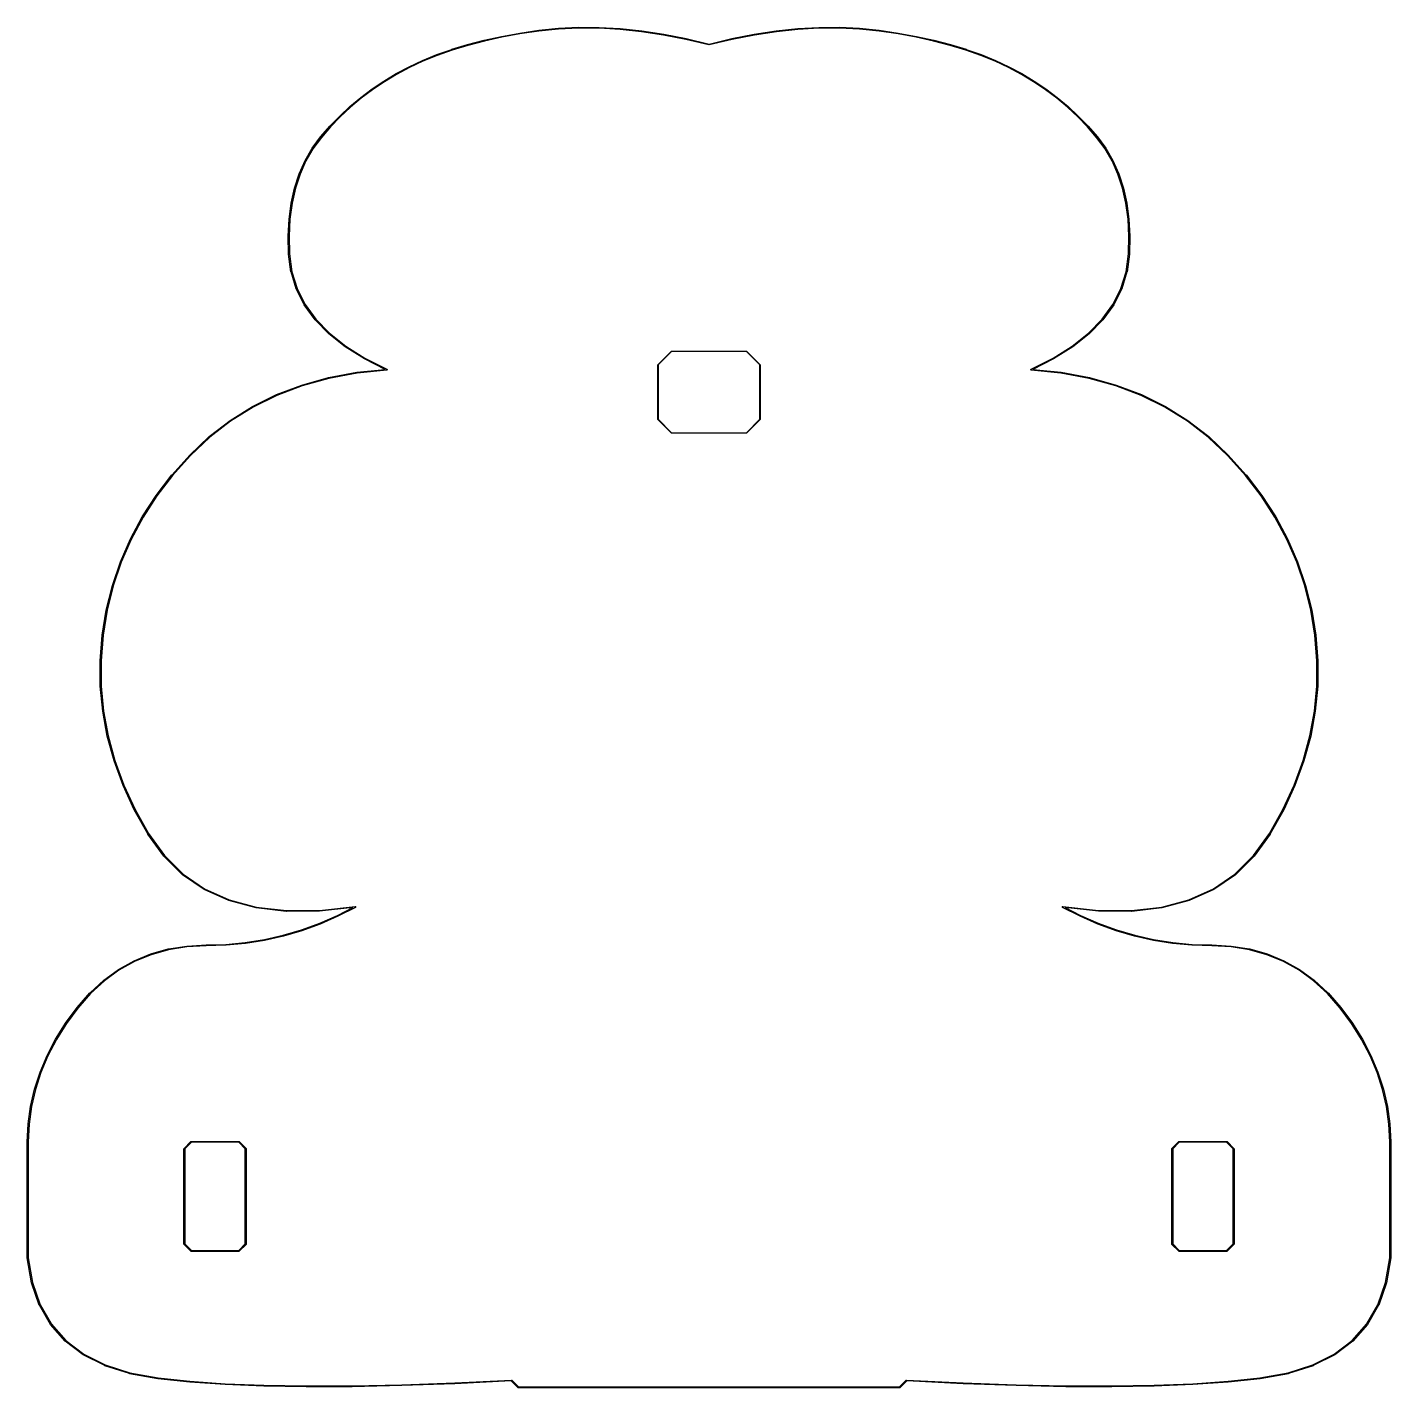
# Model space of a CAD drawing. Extents: x -3.94 to 3.94, y 0 to 7.86.
import ezdxf

# ---------------------------------------------------------------- set-up
doc = ezdxf.new("R2010")
doc.units = 0
doc.header["$MEASUREMENT"] = 0
doc.layers.add('BLACK', color=7, linetype='CONTINUOUS')

msp = doc.modelspace()

# ---------------------------------------------------------------- linework, layer by layer
at = {"layer": 'BLACK', "linetype": 'CONTINUOUS'}
for p, q in [((-1.2988, 7.7807), (-1.1983, 7.8027)), ((-1.1983, 7.8027), (-1.1983, 7.8027)), ((-1.1983, 7.8027), (-1.1982, 7.8027)), ((-1.1982, 7.8027), (-1.0931, 7.8219)), ((-1.0922, 7.8168), (-1.1972, 7.7977)), ((-1.0931, 7.8219), (-1.0931, 7.8218)), ((-1.0931, 7.8218), (-1.093, 7.8219)), ((-1.093, 7.8219), (-0.9834, 7.8381)), ((-0.9827, 7.833), (-1.0922, 7.8168)), ((-0.9834, 7.8381), (-0.9833, 7.8381)), ((-0.9833, 7.8381), (-0.87, 7.8498)), ((-0.9833, 7.8381), (-0.9833, 7.8381)), ((-0.8695, 7.8447), (-0.9827, 7.833)), ((-0.87, 7.8498), (-0.8699, 7.8498)), ((-0.8699, 7.8498), (-0.8698, 7.8498)), ((-0.8698, 7.8498), (-0.7538, 7.8553)), ((-0.7536, 7.8502), (-0.8695, 7.8447)), ((-0.7538, 7.8553), (-0.7537, 7.8553)), ((-0.7537, 7.8553), (-0.7537, 7.8553)), ((-0.7537, 7.8553), (-0.6349, 7.8546)), ((-0.635, 7.8495), (-0.7536, 7.8502)), ((-0.5136, 7.8426), (-0.635, 7.8495)), ((-0.6349, 7.8546), (-0.6348, 7.8546)), ((-0.6348, 7.8546), (-0.6347, 7.8546)), ((-0.6347, 7.8546), (-0.5132, 7.8477)), ((-0.3895, 7.8296), (-0.5136, 7.8426)), ((-0.5132, 7.8477), (-0.5132, 7.8477)), ((-0.5132, 7.8477), (-0.5131, 7.8477)), ((-0.5131, 7.8477), (-0.3889, 7.8347)), ((-0.2626, 7.8104), (-0.3895, 7.8296)), ((-0.3889, 7.8347), (-0.3888, 7.8346)), ((-0.3888, 7.8346), (-0.3888, 7.8347)), ((-0.3888, 7.8347), (-0.2618, 7.8154)), ((-0.133, 7.785), (-0.2626, 7.8104)), ((-0.2618, 7.8154), (-0.2617, 7.8154)), ((-0.2617, 7.8154), (-0.2617, 7.8154)), ((-0.2617, 7.8154), (-0.132, 7.79)), ((0.132, 7.79), (0.2617, 7.8154)), ((0.2626, 7.8104), (0.133, 7.785)), ((0.2617, 7.8154), (0.2617, 7.8154)), ((0.2617, 7.8154), (0.2618, 7.8154)), ((0.2618, 7.8154), (0.3888, 7.8347)), ((0.3895, 7.8296), (0.2626, 7.8104)), ((0.3888, 7.8347), (0.3888, 7.8346)), ((0.3888, 7.8346), (0.3889, 7.8347)), ((0.3889, 7.8347), (0.5131, 7.8477)), ((0.5136, 7.8426), (0.3895, 7.8296)), ((0.5131, 7.8477), (0.5132, 7.8477)), ((0.5132, 7.8477), (0.6347, 7.8546)), ((0.5132, 7.8477), (0.5132, 7.8477)), ((0.635, 7.8495), (0.5136, 7.8426)), ((0.6347, 7.8546), (0.6348, 7.8546)), ((0.6348, 7.8546), (0.6349, 7.8546)), ((0.6349, 7.8546), (0.7537, 7.8553)), ((0.7536, 7.8502), (0.635, 7.8495)), ((0.8695, 7.8447), (0.7536, 7.8502)), ((0.7537, 7.8553), (0.7537, 7.8553)), ((0.7537, 7.8553), (0.7538, 7.8553)), ((0.7538, 7.8553), (0.8698, 7.8498)), ((0.9827, 7.833), (0.8695, 7.8447)), ((0.8698, 7.8498), (0.8699, 7.8498)), ((0.8699, 7.8498), (0.87, 7.8498)), ((0.87, 7.8498), (0.9833, 7.8381)), ((1.0922, 7.8168), (0.9827, 7.833)), ((0.9833, 7.8381), (0.9833, 7.8381)), ((0.9833, 7.8381), (0.9834, 7.8381)), ((0.9834, 7.8381), (1.093, 7.8219)), ((1.1972, 7.7977), (1.0922, 7.8168)), ((1.093, 7.8219), (1.0931, 7.8218)), ((1.0931, 7.8218), (1.0931, 7.8219)), ((1.0931, 7.8219), (1.1982, 7.8027)), ((1.1982, 7.8027), (1.1983, 7.8027)), ((1.1983, 7.8027), (1.1983, 7.8027)), ((1.1983, 7.8027), (1.2988, 7.7807)), ((-1.5733, 7.6973), (-1.4865, 7.7279)), ((-1.4848, 7.7231), (-1.5716, 7.6925)), ((-1.4865, 7.7279), (-1.4864, 7.7279)), ((-1.4864, 7.728), (-1.395, 7.7558)), ((-1.4864, 7.7279), (-1.4864, 7.728)), ((-1.3935, 7.7509), (-1.4848, 7.7231)), ((-1.395, 7.7558), (-1.3949, 7.7558)), ((-1.3949, 7.7558), (-1.2989, 7.7807)), ((-1.3949, 7.7558), (-1.3949, 7.7558)), ((-1.2977, 7.7757), (-1.3935, 7.7509)), ((-1.2989, 7.7807), (-1.2989, 7.7807)), ((-1.2989, 7.7807), (-1.2988, 7.7807)), ((-1.1972, 7.7977), (-1.2977, 7.7757)), ((-0.0006, 7.7534), (-0.133, 7.785)), ((-0.132, 7.79), (-0.1319, 7.79)), ((-0.1319, 7.79), (-0.1319, 7.79)), ((-0.1319, 7.79), (0, 7.7585)), ((0, 7.7535), (-0.0006, 7.7534)), ((0, 7.7585), (0.1319, 7.79)), ((0.0006, 7.7534), (0, 7.7535)), ((0.133, 7.785), (0.0006, 7.7534)), ((0.1319, 7.79), (0.1319, 7.79)), ((0.1319, 7.79), (0.132, 7.79)), ((1.2977, 7.7757), (1.1972, 7.7977)), ((1.3935, 7.7509), (1.2977, 7.7757)), ((1.2988, 7.7807), (1.2989, 7.7807)), ((1.2989, 7.7807), (1.2989, 7.7807)), ((1.2989, 7.7807), (1.3949, 7.7558)), ((1.4848, 7.7231), (1.3935, 7.7509)), ((1.3949, 7.7558), (1.3949, 7.7558)), ((1.3949, 7.7558), (1.395, 7.7558)), ((1.395, 7.7558), (1.4864, 7.728)), ((1.5716, 7.6925), (1.4848, 7.7231)), ((1.4864, 7.728), (1.4864, 7.7279)), ((1.4864, 7.7279), (1.4865, 7.7279)), ((1.4865, 7.7279), (1.5733, 7.6973)), ((-1.7335, 7.6271), (-1.6558, 7.6636)), ((-1.6537, 7.6589), (-1.7313, 7.6225)), ((-1.6558, 7.6636), (-1.6558, 7.6636)), ((-1.6558, 7.6636), (-1.6557, 7.6636)), ((-1.6557, 7.6636), (-1.5734, 7.6972)), ((-1.5716, 7.6925), (-1.6537, 7.6589)), ((-1.5734, 7.6972), (-1.5733, 7.6973)), ((-1.5734, 7.6972), (-1.5734, 7.6972)), ((1.6537, 7.6589), (1.5716, 7.6925)), ((1.5733, 7.6973), (1.5734, 7.6972)), ((1.5734, 7.6972), (1.5734, 7.6972)), ((1.5734, 7.6972), (1.6557, 7.6636)), ((1.7313, 7.6225), (1.6537, 7.6589)), ((1.6557, 7.6636), (1.6558, 7.6636)), ((1.6558, 7.6636), (1.6558, 7.6636)), ((1.6558, 7.6636), (1.7335, 7.6271)), ((-1.8787, 7.5449), (-1.8077, 7.5875)), ((-1.8051, 7.5831), (-1.876, 7.5406)), ((-1.8077, 7.5875), (-1.8076, 7.5875)), ((-1.8076, 7.5876), (-1.7336, 7.6271)), ((-1.8076, 7.5875), (-1.8076, 7.5876)), ((-1.7313, 7.6225), (-1.8051, 7.5831)), ((-1.7336, 7.6271), (-1.7336, 7.6271)), ((-1.7336, 7.6271), (-1.7335, 7.6271)), ((1.8051, 7.5831), (1.7313, 7.6225)), ((1.7335, 7.6271), (1.7336, 7.6271)), ((1.7336, 7.6271), (1.7336, 7.6271)), ((1.7336, 7.6271), (1.8076, 7.5876)), ((1.876, 7.5406), (1.8051, 7.5831)), ((1.8076, 7.5876), (1.8076, 7.5875)), ((1.8076, 7.5875), (1.8077, 7.5875)), ((1.8077, 7.5875), (1.8787, 7.5449)), ((-2.0122, 7.4501), (-1.9471, 7.499)), ((-1.944, 7.4949), (-2.0091, 7.446)), ((-1.9471, 7.499), (-1.947, 7.499)), ((-1.947, 7.499), (-1.9469, 7.4991)), ((-1.9469, 7.4991), (-1.8788, 7.5448)), ((-1.876, 7.5406), (-1.944, 7.4949)), ((-1.8788, 7.5448), (-1.8788, 7.5449)), ((-1.8788, 7.5449), (-1.8787, 7.5449)), ((1.944, 7.4949), (1.876, 7.5406)), ((1.8787, 7.5449), (1.8788, 7.5449)), ((1.8788, 7.5449), (1.8788, 7.5448)), ((1.8788, 7.5448), (1.9469, 7.4991)), ((2.0091, 7.446), (1.944, 7.4949)), ((1.9469, 7.4991), (1.947, 7.499)), ((1.947, 7.499), (1.9471, 7.499)), ((1.9471, 7.499), (2.0122, 7.4501)), ((-2.0746, 7.398), (-2.0124, 7.45)), ((-2.0091, 7.446), (-2.0713, 7.3941)), ((-2.0124, 7.45), (-2.0123, 7.45)), ((-2.0123, 7.45), (-2.0122, 7.4501)), ((2.0713, 7.3941), (2.0091, 7.446)), ((2.0122, 7.4501), (2.0123, 7.45)), ((2.0123, 7.45), (2.0124, 7.45)), ((2.0124, 7.45), (2.0746, 7.398)), ((-2.1905, 7.2843), (-2.1341, 7.3426)), ((-2.1305, 7.339), (-2.1868, 7.2807)), ((-2.1341, 7.3426), (-2.134, 7.3427)), ((-2.1341, 7.3426), (-2.1341, 7.3426)), ((-2.134, 7.3427), (-2.0747, 7.3979)), ((-2.0713, 7.3941), (-2.1305, 7.339)), ((-2.0747, 7.3979), (-2.0746, 7.3979)), ((-2.0746, 7.3979), (-2.0746, 7.398)), ((2.1305, 7.339), (2.0713, 7.3941)), ((2.0746, 7.398), (2.0746, 7.3979)), ((2.0746, 7.3979), (2.0747, 7.3979)), ((2.0747, 7.3979), (2.134, 7.3427)), ((2.1868, 7.2807), (2.1305, 7.339)), ((2.134, 7.3427), (2.1341, 7.3426)), ((2.1341, 7.3426), (2.1341, 7.3426)), ((2.1341, 7.3426), (2.1905, 7.2843)), ((-2.2441, 7.2227), (-2.1906, 7.2842)), ((-2.1868, 7.2807), (-2.2402, 7.2194)), ((-2.1906, 7.2842), (-2.1905, 7.2843)), ((-2.1906, 7.2842), (-2.1906, 7.2842)), ((2.2402, 7.2194), (2.1868, 7.2807)), ((2.1905, 7.2843), (2.1906, 7.2842)), ((2.1906, 7.2842), (2.1906, 7.2842)), ((2.1906, 7.2842), (2.2441, 7.2227)), ((-2.2927, 7.1568), (-2.2442, 7.2225)), ((-2.2402, 7.2194), (-2.2884, 7.1539)), ((-2.2442, 7.2225), (-2.2441, 7.2226)), ((-2.2441, 7.2226), (-2.2441, 7.2227)), ((2.2884, 7.1539), (2.2402, 7.2194)), ((2.2441, 7.2227), (2.2441, 7.2226)), ((2.2441, 7.2226), (2.2442, 7.2225)), ((2.2442, 7.2225), (2.2927, 7.1568)), ((-2.334, 7.0855), (-2.2928, 7.1566)), ((-2.2884, 7.1539), (-2.3295, 7.0831)), ((-2.2928, 7.1566), (-2.2927, 7.1566)), ((-2.2927, 7.1566), (-2.2927, 7.1568)), ((2.3295, 7.0831), (2.2884, 7.1539)), ((2.2927, 7.1568), (2.2927, 7.1566)), ((2.2927, 7.1566), (2.2928, 7.1566)), ((2.2928, 7.1566), (2.334, 7.0855)), ((-2.3681, 7.0088), (-2.3341, 7.0853)), ((-2.3295, 7.0831), (-2.3633, 7.0069)), ((-2.3341, 7.0853), (-2.334, 7.0854)), ((-2.334, 7.0854), (-2.334, 7.0855)), ((2.3633, 7.0069), (2.3295, 7.0831)), ((2.334, 7.0855), (2.334, 7.0854)), ((2.334, 7.0854), (2.3341, 7.0853)), ((2.3341, 7.0853), (2.3681, 7.0088)), ((-2.3949, 6.9269), (-2.3681, 7.0086)), ((-2.3633, 7.0069), (-2.3899, 6.9254)), ((-2.3681, 7.0087), (-2.3681, 7.0088)), ((-2.3681, 7.0086), (-2.3681, 7.0087)), ((2.3899, 6.9254), (2.3633, 7.0069)), ((2.3681, 7.0088), (2.3681, 7.0087)), ((2.3681, 7.0087), (2.3681, 7.0086)), ((2.3681, 7.0086), (2.3949, 6.9269)), ((-2.4144, 6.8395), (-2.3949, 6.9266)), ((-2.3899, 6.9254), (-2.4094, 6.8385)), ((-2.3948, 6.9267), (-2.3949, 6.9269)), ((-2.3949, 6.9266), (-2.3948, 6.9267)), ((2.4094, 6.8385), (2.3899, 6.9254)), ((2.3949, 6.9269), (2.3948, 6.9267)), ((2.3948, 6.9267), (2.3949, 6.9266)), ((2.3949, 6.9266), (2.4144, 6.8395)), ((-2.4267, 6.7469), (-2.4144, 6.8393)), ((-2.4094, 6.8385), (-2.4216, 6.7463)), ((-2.4144, 6.8394), (-2.4144, 6.8395)), ((-2.4144, 6.8393), (-2.4144, 6.8394)), ((2.4216, 6.7463), (2.4094, 6.8385)), ((2.4144, 6.8395), (2.4144, 6.8394)), ((2.4144, 6.8394), (2.4144, 6.8393)), ((2.4144, 6.8393), (2.4267, 6.7469)), ((-2.4318, 6.6489), (-2.4267, 6.7467)), ((-2.4267, 6.7468), (-2.4267, 6.7469)), ((-2.4267, 6.7467), (-2.4267, 6.7468)), ((-2.4216, 6.7463), (-2.4266, 6.6487)), ((2.4266, 6.6487), (2.4216, 6.7463)), ((2.4267, 6.7469), (2.4267, 6.7468)), ((2.4267, 6.7468), (2.4267, 6.7467)), ((2.4267, 6.7467), (2.4318, 6.6489)), ((-2.4317, 6.6488), (-2.4318, 6.6489)), ((-2.4318, 6.6487), (-2.4317, 6.6488)), ((-2.4295, 6.5456), (-2.4318, 6.6487)), ((-2.4266, 6.6487), (-2.4244, 6.5458)), ((2.4244, 6.5458), (2.4266, 6.6487)), ((2.4318, 6.6487), (2.4295, 6.5456)), ((2.4318, 6.6489), (2.4317, 6.6488)), ((2.4317, 6.6488), (2.4318, 6.6487)), ((-2.4295, 6.5454), (-2.4295, 6.5456)), ((-2.4295, 6.5453), (-2.4295, 6.5454)), ((-2.4156, 6.4423), (-2.4295, 6.5453)), ((-2.4244, 6.5458), (-2.4106, 6.4432)), ((2.4106, 6.4432), (2.4244, 6.5458)), ((2.4295, 6.5453), (2.4156, 6.4423)), ((2.4295, 6.5456), (2.4295, 6.5454)), ((2.4295, 6.5454), (2.4295, 6.5453)), ((-2.4155, 6.4421), (-2.4156, 6.4423)), ((-2.4155, 6.4419), (-2.4155, 6.4421)), ((-2.3854, 6.3444), (-2.4155, 6.4419)), ((-2.4106, 6.4432), (-2.3806, 6.3462)), ((2.3806, 6.3462), (2.4106, 6.4432)), ((2.4155, 6.4419), (2.3854, 6.3444)), ((2.4156, 6.4423), (2.4155, 6.4421)), ((2.4155, 6.4421), (2.4155, 6.4419)), ((-2.3853, 6.3443), (-2.3854, 6.3444)), ((-2.3853, 6.344), (-2.3853, 6.3443)), ((-2.339, 6.2522), (-2.3853, 6.344)), ((-2.3806, 6.3462), (-2.3345, 6.2547)), ((2.3345, 6.2547), (2.3806, 6.3462)), ((2.3853, 6.344), (2.339, 6.2522)), ((2.3854, 6.3444), (2.3853, 6.3443)), ((2.3853, 6.3443), (2.3853, 6.344)), ((-2.3388, 6.252), (-2.339, 6.2522)), ((-2.3388, 6.2518), (-2.3388, 6.252)), ((-2.2763, 6.1655), (-2.3388, 6.2518)), ((-2.3345, 6.2547), (-2.2723, 6.1687)), ((2.2723, 6.1687), (2.3345, 6.2547)), ((2.3388, 6.2518), (2.2763, 6.1655)), ((2.339, 6.2522), (2.3388, 6.252)), ((2.3388, 6.252), (2.3388, 6.2518)), ((-2.2762, 6.1654), (-2.2763, 6.1655)), ((-2.2761, 6.1653), (-2.2762, 6.1654)), ((-2.1975, 6.0845), (-2.2761, 6.1653)), ((-2.2723, 6.1687), (-2.1939, 6.0882)), ((2.1939, 6.0882), (2.2723, 6.1687)), ((2.2761, 6.1653), (2.1975, 6.0845)), ((2.2762, 6.1654), (2.2761, 6.1653)), ((2.2763, 6.1655), (2.2762, 6.1654)), ((-2.1973, 6.0845), (-2.1975, 6.0845)), ((-2.1972, 6.0843), (-2.1973, 6.0845)), ((-2.1024, 6.0092), (-2.1972, 6.0843)), ((-2.1939, 6.0882), (-2.0993, 6.0133)), ((2.0993, 6.0133), (2.1939, 6.0882)), ((2.1972, 6.0843), (2.1024, 6.0092)), ((2.1973, 6.0845), (2.1972, 6.0843)), ((2.1975, 6.0845), (2.1973, 6.0845)), ((-2.1023, 6.0091), (-2.1024, 6.0092)), ((-2.1022, 6.009), (-2.1023, 6.0091)), ((-1.9912, 5.9394), (-2.1022, 6.009)), ((-2.0993, 6.0133), (-1.9886, 5.9438)), ((1.9886, 5.9438), (2.0993, 6.0133)), ((2.1022, 6.009), (1.9912, 5.9394)), ((2.1023, 6.0091), (2.1022, 6.009)), ((2.1024, 6.0092), (2.1023, 6.0091)), ((-1.991, 5.9394), (-1.9912, 5.9394)), ((-1.991, 5.9393), (-1.991, 5.9394)), ((-1.8716, 5.8792), (-1.991, 5.9393)), ((-1.9886, 5.9438), (-1.8615, 5.8799)), ((-0.296, 5.9062), (-0.2172, 5.985)), ((-0.2161, 5.9833), (-0.2943, 5.9051)), ((-0.2172, 5.985), (-0.2165, 5.9852)), ((-0.2165, 5.9852), (0.2165, 5.9852)), ((0.2161, 5.9833), (-0.2161, 5.9833)), ((0.2943, 5.9051), (0.2161, 5.9833)), ((0.2165, 5.9852), (0.2172, 5.985)), ((0.2172, 5.985), (0.296, 5.9062)), ((1.8615, 5.8799), (1.9886, 5.9438)), ((1.991, 5.9393), (1.8716, 5.8792)), ((1.9912, 5.9394), (1.991, 5.9394)), ((1.991, 5.9394), (1.991, 5.9393)), ((-2.353, 5.789), (-2.1982, 5.8319)), ((-2.1982, 5.8319), (-2.1981, 5.8319)), ((-2.1981, 5.8319), (-2.198, 5.832)), ((-2.198, 5.832), (-2.0348, 5.8624)), ((-2.0339, 5.8573), (-2.197, 5.827)), ((-2.0348, 5.8624), (-2.0347, 5.8623)), ((-2.0347, 5.8623), (-2.0346, 5.8624)), ((-2.0346, 5.8624), (-1.8716, 5.8792)), ((-1.8624, 5.875), (-2.0339, 5.8573)), ((-1.8621, 5.8752), (-1.8624, 5.875)), ((-1.8618, 5.8752), (-1.8621, 5.8752)), ((-1.8613, 5.8756), (-1.8618, 5.8752)), ((-1.8615, 5.8799), (-1.8613, 5.8797)), ((-1.8613, 5.8797), (-1.861, 5.8796)), ((-1.8606, 5.876), (-1.8613, 5.8756)), ((-1.861, 5.8796), (-1.8607, 5.8789)), ((-1.8607, 5.8789), (-1.8602, 5.8784)), ((-1.8605, 5.8763), (-1.8606, 5.876)), ((-1.8603, 5.8765), (-1.8605, 5.8763)), ((-1.8601, 5.8779), (-1.8603, 5.8772)), ((-1.8603, 5.8772), (-1.8603, 5.8765)), ((-1.8602, 5.8784), (-1.8602, 5.8781)), ((-1.8602, 5.8781), (-1.8601, 5.8779)), ((-0.2963, 5.9055), (-0.296, 5.9062)), ((-0.2963, 5.5906), (-0.2963, 5.9055)), ((-0.2943, 5.9051), (-0.2943, 5.591)), ((0.2943, 5.591), (0.2943, 5.9051)), ((0.296, 5.9062), (0.2963, 5.9055)), ((0.2963, 5.9055), (0.2963, 5.5906)), ((1.8601, 5.8779), (1.8602, 5.8781)), ((1.8603, 5.8772), (1.8601, 5.8779)), ((1.8602, 5.8784), (1.8607, 5.8789)), ((1.8602, 5.8781), (1.8602, 5.8784)), ((1.8603, 5.8765), (1.8603, 5.8772)), ((1.8605, 5.8763), (1.8603, 5.8765)), ((1.8606, 5.876), (1.8605, 5.8763)), ((1.8613, 5.8756), (1.8606, 5.876)), ((1.8607, 5.8789), (1.861, 5.8796)), ((1.861, 5.8796), (1.8613, 5.8797)), ((1.8613, 5.8797), (1.8615, 5.8799)), ((1.8618, 5.8752), (1.8613, 5.8756)), ((1.8621, 5.8752), (1.8618, 5.8752)), ((1.8624, 5.875), (1.8621, 5.8752)), ((2.0339, 5.8573), (1.8624, 5.875)), ((1.8716, 5.8792), (2.0346, 5.8624)), ((2.197, 5.827), (2.0339, 5.8573)), ((2.0346, 5.8624), (2.0347, 5.8623)), ((2.0347, 5.8623), (2.0348, 5.8624)), ((2.0348, 5.8624), (2.198, 5.832)), ((2.198, 5.832), (2.1981, 5.8319)), ((2.1981, 5.8319), (2.1982, 5.8319)), ((2.1982, 5.8319), (2.353, 5.789)), ((-2.4994, 5.7334), (-2.3532, 5.7889)), ((-2.3515, 5.7841), (-2.4975, 5.7287)), ((-2.3532, 5.7889), (-2.3531, 5.7889)), ((-2.3531, 5.7889), (-2.353, 5.789)), ((-2.197, 5.827), (-2.3515, 5.7841)), ((2.3515, 5.7841), (2.197, 5.827)), ((2.4975, 5.7287), (2.3515, 5.7841)), ((2.353, 5.789), (2.3531, 5.7889)), ((2.3531, 5.7889), (2.3532, 5.7889)), ((2.3532, 5.7889), (2.4994, 5.7334)), ((-2.6375, 5.6652), (-2.4997, 5.7333)), ((-2.4975, 5.7287), (-2.6351, 5.6606)), ((-2.4997, 5.7333), (-2.4995, 5.7333)), ((-2.4995, 5.7333), (-2.4994, 5.7334)), ((2.6351, 5.6606), (2.4975, 5.7287)), ((2.4994, 5.7334), (2.4995, 5.7333)), ((2.4995, 5.7333), (2.4997, 5.7333)), ((2.4997, 5.7333), (2.6375, 5.6652)), ((-2.767, 5.5843), (-2.6377, 5.665)), ((-2.6351, 5.6606), (-2.7642, 5.58)), ((-2.6377, 5.665), (-2.6376, 5.6651)), ((-2.6376, 5.6651), (-2.6375, 5.6652)), ((2.7642, 5.58), (2.6351, 5.6606)), ((2.6375, 5.6652), (2.6376, 5.6651)), ((2.6376, 5.6651), (2.6377, 5.665)), ((2.6377, 5.665), (2.767, 5.5843)), ((-2.888, 5.4909), (-2.7672, 5.5842)), ((-2.7642, 5.58), (-2.8848, 5.4869)), ((-2.7672, 5.5842), (-2.7671, 5.5842)), ((-2.7671, 5.5842), (-2.767, 5.5843)), ((-0.296, 5.5899), (-0.2963, 5.5906)), ((-0.2172, 5.5111), (-0.296, 5.5899)), ((-0.2943, 5.591), (-0.2161, 5.5128)), ((0.2161, 5.5128), (0.2943, 5.591)), ((0.296, 5.5899), (0.2172, 5.5111)), ((0.2963, 5.5906), (0.296, 5.5899)), ((2.8848, 5.4869), (2.7642, 5.58)), ((2.767, 5.5843), (2.7671, 5.5842)), ((2.7671, 5.5842), (2.7672, 5.5842)), ((2.7672, 5.5842), (2.888, 5.4909)), ((-3.0006, 5.3848), (-2.8882, 5.4907)), ((-2.8848, 5.4869), (-2.997, 5.3811)), ((-2.8882, 5.4907), (-2.8881, 5.4907)), ((-2.8881, 5.4907), (-2.888, 5.4909)), ((-0.2165, 5.5108), (-0.2172, 5.5111)), ((0.2165, 5.5108), (-0.2165, 5.5108)), ((-0.2161, 5.5128), (0.2161, 5.5128)), ((0.2172, 5.5111), (0.2165, 5.5108)), ((2.997, 5.3811), (2.8848, 5.4869)), ((2.888, 5.4909), (2.8881, 5.4907)), ((2.8881, 5.4907), (2.8882, 5.4907)), ((2.8882, 5.4907), (3.0006, 5.3848)), ((-3.1032, 5.2702), (-3.0007, 5.3846)), ((-2.997, 5.3811), (-3.0994, 5.2669)), ((-3.0007, 5.3846), (-3.0006, 5.3847)), ((-3.0006, 5.3847), (-3.0006, 5.3848)), ((3.0994, 5.2669), (2.997, 5.3811)), ((3.0006, 5.3848), (3.0006, 5.3847)), ((3.0006, 5.3847), (3.0007, 5.3846)), ((3.0007, 5.3846), (3.1032, 5.2702)), ((-3.1946, 5.1512), (-3.1034, 5.2701)), ((-3.0994, 5.2669), (-3.1905, 5.1482)), ((-3.1034, 5.2701), (-3.1033, 5.2701)), ((-3.1033, 5.2701), (-3.1032, 5.2702)), ((3.1905, 5.1482), (3.0994, 5.2669)), ((3.1032, 5.2702), (3.1033, 5.2701)), ((3.1033, 5.2701), (3.1034, 5.2701)), ((3.1034, 5.2701), (3.1946, 5.1512)), ((-3.2748, 5.0278), (-3.1947, 5.151)), ((-3.1905, 5.1482), (-3.2704, 5.0251)), ((-3.1947, 5.1511), (-3.1946, 5.1512)), ((-3.1947, 5.151), (-3.1947, 5.1511)), ((3.2704, 5.0251), (3.1905, 5.1482)), ((3.1946, 5.1512), (3.1947, 5.1511)), ((3.1947, 5.1511), (3.1947, 5.151)), ((3.1947, 5.151), (3.2748, 5.0278)), ((-3.3436, 4.8999), (-3.2749, 5.0276)), ((-3.2704, 5.0251), (-3.3391, 4.8975)), ((-3.2749, 5.0276), (-3.2748, 5.0276)), ((-3.2748, 5.0276), (-3.2748, 5.0278)), ((3.3391, 4.8975), (3.2704, 5.0251)), ((3.2748, 5.0278), (3.2748, 5.0276)), ((3.2748, 5.0276), (3.2749, 5.0276)), ((3.2749, 5.0276), (3.3436, 4.8999)), ((-3.4013, 4.7675), (-3.3437, 4.8997)), ((-3.3391, 4.8975), (-3.3965, 4.7656)), ((-3.3437, 4.8997), (-3.3436, 4.8997)), ((-3.3436, 4.8997), (-3.3436, 4.8999)), ((3.3965, 4.7656), (3.3391, 4.8975)), ((3.3436, 4.8999), (3.3436, 4.8997)), ((3.3436, 4.8997), (3.3437, 4.8997)), ((3.3437, 4.8997), (3.4013, 4.7675)), ((-3.4476, 4.6307), (-3.4013, 4.7673)), ((-3.3965, 4.7656), (-3.4427, 4.6292)), ((-3.4013, 4.7674), (-3.4013, 4.7675)), ((-3.4013, 4.7673), (-3.4013, 4.7674)), ((3.4427, 4.6292), (3.3965, 4.7656)), ((3.4013, 4.7675), (3.4013, 4.7674)), ((3.4013, 4.7674), (3.4013, 4.7673)), ((3.4013, 4.7673), (3.4476, 4.6307)), ((-3.4827, 4.4895), (-3.4477, 4.6305)), ((-3.4427, 4.6292), (-3.4777, 4.4884)), ((-3.4477, 4.6305), (-3.4476, 4.6306)), ((-3.4476, 4.6306), (-3.4476, 4.6307)), ((3.4777, 4.4884), (3.4427, 4.6292)), ((3.4476, 4.6307), (3.4476, 4.6306)), ((3.4476, 4.6306), (3.4477, 4.6305)), ((3.4477, 4.6305), (3.4827, 4.4895)), ((-3.5066, 4.3439), (-3.4828, 4.4893)), ((-3.4777, 4.4884), (-3.5015, 4.3432)), ((-3.4828, 4.4893), (-3.4827, 4.4894)), ((-3.4827, 4.4894), (-3.4827, 4.4895)), ((3.5015, 4.3432), (3.4777, 4.4884)), ((3.4827, 4.4895), (3.4827, 4.4894)), ((3.4827, 4.4894), (3.4828, 4.4893)), ((3.4828, 4.4893), (3.5066, 4.3439)), ((-3.5184, 4.1966), (-3.5066, 4.3437)), ((-3.5015, 4.3432), (-3.5133, 4.1963)), ((-3.5065, 4.3438), (-3.5066, 4.3439)), ((-3.5066, 4.3437), (-3.5065, 4.3438)), ((3.5133, 4.1963), (3.5015, 4.3432)), ((3.5066, 4.3439), (3.5065, 4.3438)), ((3.5065, 4.3438), (3.5066, 4.3437)), ((3.5066, 4.3437), (3.5184, 4.1966)), ((-3.5184, 4.1965), (-3.5184, 4.1966)), ((-3.5184, 4.1964), (-3.5184, 4.1965)), ((-3.5175, 4.0503), (-3.5184, 4.1964)), ((-3.5133, 4.1963), (-3.5124, 4.0505)), ((3.5124, 4.0505), (3.5133, 4.1963)), ((3.5184, 4.1964), (3.5175, 4.0503)), ((3.5184, 4.1966), (3.5184, 4.1965)), ((3.5184, 4.1965), (3.5184, 4.1964)), ((-3.5174, 4.0502), (-3.5175, 4.0503)), ((-3.5175, 4.0501), (-3.5174, 4.0502)), ((-3.5038, 3.9052), (-3.5175, 4.0501)), ((-3.5124, 4.0505), (-3.4987, 3.9058)), ((3.4987, 3.9058), (3.5124, 4.0505)), ((3.5175, 4.0501), (3.5038, 3.9052)), ((3.5175, 4.0503), (3.5174, 4.0502)), ((3.5174, 4.0502), (3.5175, 4.0501)), ((-3.5037, 3.9051), (-3.5038, 3.9052)), ((-3.5037, 3.905), (-3.5037, 3.9051)), ((-3.4773, 3.7611), (-3.5037, 3.905)), ((-3.4987, 3.9058), (-3.4722, 3.7622)), ((3.4722, 3.7622), (3.4987, 3.9058)), ((3.5037, 3.905), (3.4773, 3.7611)), ((3.5038, 3.9052), (3.5037, 3.9051)), ((3.5037, 3.9051), (3.5037, 3.905)), ((-3.4772, 3.761), (-3.4773, 3.7611)), ((-3.4772, 3.7609), (-3.4772, 3.761)), ((-3.438, 3.6182), (-3.4772, 3.7609)), ((-3.4722, 3.7622), (-3.4331, 3.6196)), ((3.4331, 3.6196), (3.4722, 3.7622)), ((3.4772, 3.7609), (3.438, 3.6182)), ((3.4773, 3.7611), (3.4772, 3.761)), ((3.4772, 3.761), (3.4772, 3.7609)), ((-3.4379, 3.6181), (-3.438, 3.6182)), ((-3.4379, 3.618), (-3.4379, 3.6181)), ((-3.386, 3.4763), (-3.4379, 3.618)), ((-3.4331, 3.6196), (-3.3812, 3.4782)), ((3.3812, 3.4782), (3.4331, 3.6196)), ((3.4379, 3.618), (3.386, 3.4763)), ((3.438, 3.6182), (3.4379, 3.6181)), ((3.4379, 3.6181), (3.4379, 3.618)), ((-3.3859, 3.4762), (-3.386, 3.4763)), ((-3.3859, 3.4761), (-3.3859, 3.4762)), ((-3.3212, 3.3356), (-3.3859, 3.4761)), ((-3.3812, 3.4782), (-3.3165, 3.3378)), ((3.3165, 3.3378), (3.3812, 3.4782)), ((3.3859, 3.4761), (3.3212, 3.3356)), ((3.386, 3.4763), (3.3859, 3.4762)), ((3.3859, 3.4762), (3.3859, 3.4761)), ((-3.3211, 3.3355), (-3.3212, 3.3356)), ((-3.3211, 3.3354), (-3.3211, 3.3355)), ((-3.2436, 3.1959), (-3.3211, 3.3354)), ((-3.3165, 3.3378), (-3.2392, 3.1986)), ((3.2392, 3.1986), (3.3165, 3.3378)), ((3.3211, 3.3354), (3.2436, 3.1959)), ((3.3212, 3.3356), (3.3211, 3.3355)), ((3.3211, 3.3355), (3.3211, 3.3354)), ((-3.2435, 3.1958), (-3.2436, 3.1959)), ((-3.2434, 3.1957), (-3.2435, 3.1958)), ((-3.1513, 3.0675), (-3.2434, 3.1957)), ((-3.2392, 3.1986), (-3.1473, 3.0707)), ((3.1473, 3.0707), (3.2392, 3.1986)), ((3.2434, 3.1957), (3.1513, 3.0675)), ((3.2435, 3.1958), (3.2434, 3.1957)), ((3.2436, 3.1959), (3.2435, 3.1958)), ((-3.1512, 3.0674), (-3.1513, 3.0675)), ((-3.1511, 3.0672), (-3.1512, 3.0674)), ((-3.0425, 2.9605), (-3.1511, 3.0672)), ((-3.1473, 3.0707), (-3.0391, 2.9643)), ((3.0391, 2.9643), (3.1473, 3.0707)), ((3.1511, 3.0672), (3.0425, 2.9605)), ((3.1512, 3.0674), (3.1511, 3.0672)), ((3.1513, 3.0675), (3.1512, 3.0674)), ((-3.0423, 2.9604), (-3.0425, 2.9605)), ((-3.0422, 2.9602), (-3.0423, 2.9604)), ((-2.9172, 2.8751), (-3.0422, 2.9602)), ((-3.0391, 2.9643), (-2.9145, 2.8795)), ((2.9145, 2.8795), (3.0391, 2.9643)), ((3.0422, 2.9602), (2.9172, 2.8751)), ((3.0423, 2.9604), (3.0422, 2.9602)), ((3.0425, 2.9605), (3.0423, 2.9604)), ((-2.917, 2.8751), (-2.9172, 2.8751)), ((-2.9168, 2.8749), (-2.917, 2.8751)), ((-2.7754, 2.8113), (-2.9168, 2.8749)), ((-2.9145, 2.8795), (-2.7735, 2.816)), ((2.7735, 2.816), (2.9145, 2.8795)), ((2.9168, 2.8749), (2.7754, 2.8113)), ((2.917, 2.8751), (2.9168, 2.8749)), ((2.9172, 2.8751), (2.917, 2.8751)), ((-2.7752, 2.8113), (-2.7754, 2.8113)), ((-2.775, 2.8111), (-2.7752, 2.8113)), ((-2.6172, 2.769), (-2.775, 2.8111)), ((-2.7735, 2.816), (-2.616, 2.774)), ((-2.617, 2.7691), (-2.6172, 2.769)), ((-2.6168, 2.769), (-2.617, 2.7691)), ((-2.4425, 2.7484), (-2.6168, 2.769)), ((-2.616, 2.774), (-2.4421, 2.7535)), ((-2.2516, 2.7544), (-2.0445, 2.7769)), ((-2.0578, 2.7703), (-2.2512, 2.7493)), ((-2.1467, 2.7248), (-2.0578, 2.7703)), ((-2.0431, 2.7721), (-2.1444, 2.7202)), ((-2.0445, 2.7769), (-2.044, 2.7767)), ((-2.044, 2.7767), (-2.0434, 2.7768)), ((-2.0434, 2.7768), (-2.0431, 2.7765)), ((-2.0431, 2.7765), (-2.0426, 2.7763)), ((-2.0427, 2.7725), (-2.0431, 2.7721)), ((-2.0423, 2.7727), (-2.0427, 2.7725)), ((-2.0426, 2.7763), (-2.0424, 2.7759)), ((-2.0424, 2.7759), (-2.042, 2.7755)), ((-2.0421, 2.7732), (-2.0423, 2.7727)), ((-2.0418, 2.7735), (-2.0421, 2.7732)), ((-2.042, 2.7755), (-2.0419, 2.775)), ((-2.0419, 2.775), (-2.0417, 2.7746)), ((-2.0417, 2.7746), (-2.0419, 2.7741)), ((-2.0419, 2.7741), (-2.0418, 2.7735)), ((2.0417, 2.7746), (2.0419, 2.775)), ((2.0419, 2.7741), (2.0417, 2.7746)), ((2.0418, 2.7735), (2.0419, 2.7741)), ((2.0421, 2.7732), (2.0418, 2.7735)), ((2.0419, 2.775), (2.042, 2.7755)), ((2.042, 2.7755), (2.0424, 2.7759)), ((2.0423, 2.7727), (2.0421, 2.7732)), ((2.0427, 2.7725), (2.0423, 2.7727)), ((2.0424, 2.7759), (2.0426, 2.7763)), ((2.0426, 2.7763), (2.0431, 2.7765)), ((2.0431, 2.7721), (2.0427, 2.7725)), ((2.0431, 2.7765), (2.0434, 2.7768)), ((2.1444, 2.7202), (2.0431, 2.7721)), ((2.0434, 2.7768), (2.044, 2.7767)), ((2.044, 2.7767), (2.0445, 2.7769)), ((2.0445, 2.7769), (2.2516, 2.7544)), ((2.2512, 2.7493), (2.0578, 2.7703)), ((2.0578, 2.7703), (2.1467, 2.7248)), ((2.4421, 2.7535), (2.616, 2.774)), ((2.6168, 2.769), (2.4425, 2.7484)), ((2.616, 2.774), (2.7735, 2.816)), ((2.617, 2.7691), (2.6168, 2.769)), ((2.6172, 2.769), (2.617, 2.7691)), ((2.775, 2.8111), (2.6172, 2.769)), ((2.7752, 2.8113), (2.775, 2.8111)), ((2.7754, 2.8113), (2.7752, 2.8113)), ((-2.4423, 2.7484), (-2.4425, 2.7484)), ((-2.4422, 2.7484), (-2.4423, 2.7484)), ((-2.2514, 2.7493), (-2.4422, 2.7484)), ((-2.4421, 2.7535), (-2.2516, 2.7544)), ((-2.3544, 2.6419), (-2.2497, 2.6799)), ((-2.2513, 2.7494), (-2.2514, 2.7493)), ((-2.2512, 2.7493), (-2.2513, 2.7494)), ((-2.2497, 2.6799), (-2.1467, 2.7248)), ((-2.1446, 2.7202), (-2.2477, 2.6752)), ((-2.1445, 2.7202), (-2.1446, 2.7202)), ((-2.1444, 2.7202), (-2.1445, 2.7202)), ((2.1445, 2.7202), (2.1444, 2.7202)), ((2.1446, 2.7202), (2.1445, 2.7202)), ((2.2477, 2.6752), (2.1446, 2.7202)), ((2.1467, 2.7248), (2.2497, 2.6799)), ((2.2497, 2.6799), (2.3544, 2.6419)), ((2.2513, 2.7494), (2.2512, 2.7493)), ((2.2514, 2.7493), (2.2513, 2.7494)), ((2.4422, 2.7484), (2.2514, 2.7493)), ((2.2516, 2.7544), (2.4421, 2.7535)), ((2.4423, 2.7484), (2.4422, 2.7484)), ((2.4425, 2.7484), (2.4423, 2.7484)), ((-2.5694, 2.5864), (-2.461, 2.6107)), ((-2.4598, 2.6057), (-2.5683, 2.5814)), ((-2.461, 2.6107), (-2.3544, 2.6419)), ((-2.4597, 2.6058), (-2.4598, 2.6057)), ((-2.3529, 2.637), (-2.4597, 2.6058)), ((-2.4597, 2.6058), (-2.4597, 2.6058)), ((-2.3528, 2.637), (-2.3529, 2.637)), ((-2.3529, 2.637), (-2.3529, 2.637)), ((-2.2478, 2.6751), (-2.3528, 2.637)), ((-2.2477, 2.6752), (-2.2478, 2.6752)), ((-2.2478, 2.6752), (-2.2478, 2.6751)), ((2.2478, 2.6752), (2.2477, 2.6752)), ((2.2478, 2.6751), (2.2478, 2.6752)), ((2.3528, 2.637), (2.2478, 2.6751)), ((2.3529, 2.637), (2.3528, 2.637)), ((2.4597, 2.6058), (2.3529, 2.637)), ((2.3529, 2.637), (2.3529, 2.637)), ((2.3544, 2.6419), (2.461, 2.6107)), ((2.4598, 2.6057), (2.4597, 2.6058)), ((2.4597, 2.6058), (2.4597, 2.6058)), ((2.5683, 2.5814), (2.4598, 2.6057)), ((2.461, 2.6107), (2.5694, 2.5864)), ((-3.2258, 2.5033), (-3.1246, 2.5315)), ((-3.1234, 2.5266), (-3.2243, 2.4984)), ((-3.1246, 2.5315), (-3.1245, 2.5315)), ((-3.1245, 2.5315), (-3.1243, 2.5316)), ((-3.1243, 2.5316), (-3.0177, 2.5487)), ((-3.017, 2.5436), (-3.1234, 2.5266)), ((-3.0177, 2.5487), (-3.0176, 2.5486)), ((-3.0176, 2.5486), (-3.0175, 2.5487)), ((-3.0175, 2.5487), (-2.9054, 2.5546)), ((-2.9051, 2.5495), (-3.017, 2.5436)), ((-2.9054, 2.5546), (-2.9053, 2.5546)), ((-2.9053, 2.5546), (-2.7915, 2.5583)), ((-2.9053, 2.5546), (-2.9053, 2.5546)), ((-2.7912, 2.5532), (-2.9051, 2.5495)), ((-2.7915, 2.5583), (-2.6795, 2.5689)), ((-2.7911, 2.5532), (-2.7912, 2.5532)), ((-2.7912, 2.5532), (-2.7912, 2.5532)), ((-2.679, 2.5638), (-2.7911, 2.5532)), ((-2.6795, 2.5689), (-2.5694, 2.5864)), ((-2.6789, 2.5639), (-2.679, 2.5638)), ((-2.6788, 2.5639), (-2.6789, 2.5639)), ((-2.5685, 2.5814), (-2.6788, 2.5639)), ((-2.5684, 2.5814), (-2.5685, 2.5814)), ((-2.5683, 2.5814), (-2.5684, 2.5814)), ((2.5684, 2.5814), (2.5683, 2.5814)), ((2.5685, 2.5814), (2.5684, 2.5814)), ((2.6788, 2.5639), (2.5685, 2.5814)), ((2.5694, 2.5864), (2.6795, 2.5689)), ((2.6789, 2.5639), (2.6788, 2.5639)), ((2.679, 2.5638), (2.6789, 2.5639)), ((2.7911, 2.5532), (2.679, 2.5638)), ((2.6795, 2.5689), (2.7915, 2.5583)), ((2.7912, 2.5532), (2.7911, 2.5532)), ((2.9051, 2.5495), (2.7912, 2.5532)), ((2.7912, 2.5532), (2.7912, 2.5532)), ((2.7915, 2.5583), (2.9053, 2.5546)), ((3.017, 2.5436), (2.9051, 2.5495)), ((2.9053, 2.5546), (2.9053, 2.5546)), ((2.9053, 2.5546), (2.9054, 2.5546)), ((2.9054, 2.5546), (3.0175, 2.5487)), ((3.1234, 2.5266), (3.017, 2.5436)), ((3.0175, 2.5487), (3.0176, 2.5486)), ((3.0176, 2.5486), (3.0177, 2.5487)), ((3.0177, 2.5487), (3.1243, 2.5316)), ((3.2243, 2.4984), (3.1234, 2.5266)), ((3.1243, 2.5316), (3.1245, 2.5315)), ((3.1245, 2.5315), (3.1246, 2.5315)), ((3.1246, 2.5315), (3.2258, 2.5033)), ((-3.4123, 2.4131), (-3.3221, 2.4637)), ((-3.3197, 2.4591), (-3.4097, 2.4087)), ((-3.3221, 2.4637), (-3.3219, 2.4637)), ((-3.3219, 2.4637), (-3.3218, 2.4638)), ((-3.3218, 2.4638), (-3.2261, 2.5032)), ((-3.2243, 2.4984), (-3.3197, 2.4591)), ((-3.2261, 2.5032), (-3.2259, 2.5032)), ((-3.2259, 2.5032), (-3.2258, 2.5033)), ((3.3197, 2.4591), (3.2243, 2.4984)), ((3.2258, 2.5033), (3.2259, 2.5032)), ((3.2259, 2.5032), (3.2261, 2.5032)), ((3.2261, 2.5032), (3.3218, 2.4638)), ((3.4097, 2.4087), (3.3197, 2.4591)), ((3.3218, 2.4638), (3.3219, 2.4637)), ((3.3219, 2.4637), (3.3221, 2.4637)), ((3.3221, 2.4637), (3.4123, 2.4131)), ((-3.4974, 2.3512), (-3.4126, 2.4129)), ((-3.4097, 2.4087), (-3.4942, 2.3471)), ((-3.4126, 2.4129), (-3.4124, 2.413)), ((-3.4124, 2.413), (-3.4123, 2.4131)), ((3.4942, 2.3471), (3.4097, 2.4087)), ((3.4123, 2.4131), (3.4124, 2.413)), ((3.4124, 2.413), (3.4126, 2.4129)), ((3.4126, 2.4129), (3.4974, 2.3512)), ((-3.5769, 2.2781), (-3.4976, 2.351)), ((-3.4942, 2.3471), (-3.5734, 2.2744)), ((-3.4976, 2.351), (-3.4975, 2.3511)), ((-3.4975, 2.3511), (-3.4974, 2.3512)), ((3.5734, 2.2744), (3.4942, 2.3471)), ((3.4974, 2.3512), (3.4975, 2.3511)), ((3.4975, 2.3511), (3.4976, 2.351)), ((3.4976, 2.351), (3.5769, 2.2781)), ((-3.651, 2.1938), (-3.5771, 2.2779)), ((-3.5734, 2.2744), (-3.6471, 2.1905)), ((-3.5771, 2.2779), (-3.577, 2.278)), ((-3.577, 2.278), (-3.5769, 2.2781)), ((3.6471, 2.1905), (3.5734, 2.2744)), ((3.5769, 2.2781), (3.577, 2.278)), ((3.577, 2.278), (3.5771, 2.2779)), ((3.5771, 2.2779), (3.651, 2.1938)), ((-3.7179, 2.1031), (-3.6511, 2.1937)), ((-3.6471, 2.1905), (-3.7137, 2.1002)), ((-3.6511, 2.1937), (-3.651, 2.1938)), ((-3.6511, 2.1937), (-3.6511, 2.1937)), ((3.7137, 2.1002), (3.6471, 2.1905)), ((3.651, 2.1938), (3.6511, 2.1937)), ((3.6511, 2.1937), (3.6511, 2.1937)), ((3.6511, 2.1937), (3.7179, 2.1031)), ((-3.776, 2.0106), (-3.718, 2.103)), ((-3.7137, 2.1002), (-3.7716, 2.008)), ((-3.718, 2.103), (-3.7179, 2.103)), ((-3.7179, 2.103), (-3.7179, 2.1031)), ((3.7716, 2.008), (3.7137, 2.1002)), ((3.7179, 2.1031), (3.7179, 2.103)), ((3.7179, 2.103), (3.718, 2.103)), ((3.718, 2.103), (3.776, 2.0106)), ((-3.8253, 1.9163), (-3.7761, 2.0104)), ((-3.7716, 2.008), (-3.8207, 1.914)), ((-3.7761, 2.0104), (-3.776, 2.0105)), ((-3.776, 2.0105), (-3.776, 2.0106)), ((3.8207, 1.914), (3.7716, 2.008)), ((3.776, 2.0106), (3.776, 2.0105)), ((3.776, 2.0105), (3.7761, 2.0104)), ((3.7761, 2.0104), (3.8253, 1.9163)), ((-3.8657, 1.8201), (-3.8254, 1.9161)), ((-3.8207, 1.914), (-3.861, 1.8182)), ((-3.8254, 1.9161), (-3.8253, 1.9162)), ((-3.8253, 1.9162), (-3.8253, 1.9163)), ((3.861, 1.8182), (3.8207, 1.914)), ((3.8253, 1.9163), (3.8253, 1.9162)), ((3.8253, 1.9162), (3.8254, 1.9161)), ((3.8254, 1.9161), (3.8657, 1.8201)), ((-3.8974, 1.7222), (-3.8658, 1.8199)), ((-3.861, 1.8182), (-3.8925, 1.7207)), ((-3.8658, 1.8199), (-3.8657, 1.82)), ((-3.8657, 1.82), (-3.8657, 1.8201)), ((3.8925, 1.7207), (3.861, 1.8182)), ((3.8657, 1.8201), (3.8657, 1.82)), ((3.8657, 1.82), (3.8658, 1.8199)), ((3.8658, 1.8199), (3.8974, 1.7222)), ((-3.9203, 1.6224), (-3.8975, 1.722)), ((-3.8925, 1.7207), (-3.9153, 1.6214)), ((-3.8975, 1.722), (-3.8974, 1.7221)), ((-3.8974, 1.7221), (-3.8974, 1.7222)), ((3.9153, 1.6214), (3.8925, 1.7207)), ((3.8974, 1.7222), (3.8974, 1.7221)), ((3.8974, 1.7221), (3.8975, 1.722)), ((3.8975, 1.722), (3.9203, 1.6224)), ((-3.9343, 1.5208), (-3.9203, 1.6222)), ((-3.9153, 1.6214), (-3.9292, 1.5202)), ((-3.9202, 1.6223), (-3.9203, 1.6224)), ((-3.9203, 1.6222), (-3.9202, 1.6223)), ((3.9292, 1.5202), (3.9153, 1.6214)), ((3.9203, 1.6224), (3.9202, 1.6223)), ((3.9202, 1.6223), (3.9203, 1.6222)), ((3.9203, 1.6222), (3.9343, 1.5208)), ((-3.9396, 1.4175), (-3.9343, 1.5206)), ((-3.9292, 1.5202), (-3.9345, 1.4173)), ((-3.9343, 1.5207), (-3.9343, 1.5208)), ((-3.9343, 1.5206), (-3.9343, 1.5207)), ((3.9345, 1.4173), (3.9292, 1.5202)), ((3.9343, 1.5208), (3.9343, 1.5207)), ((3.9343, 1.5207), (3.9343, 1.5206)), ((3.9343, 1.5206), (3.9396, 1.4175)), ((-3.0333, 1.3798), (-2.9939, 1.4191)), ((-2.9939, 1.4191), (-2.9921, 1.4199)), ((-2.9921, 1.4199), (-2.7165, 1.4199)), ((-2.7165, 1.4199), (-2.7147, 1.4191)), ((-2.7147, 1.4191), (-2.6754, 1.3798)), ((2.6754, 1.3798), (2.7147, 1.4191)), ((2.7147, 1.4191), (2.7165, 1.4199)), ((2.7165, 1.4199), (2.9921, 1.4199)), ((2.9921, 1.4199), (2.9939, 1.4191)), ((2.9939, 1.4191), (3.0333, 1.3798)), ((-3.9395, 1.4174), (-3.9396, 1.4175)), ((-3.9396, 1.4173), (-3.9395, 1.4174)), ((-3.9396, 0.748), (-3.9396, 1.4173)), ((-3.9345, 1.4173), (-3.9345, 0.7482)), ((-3.0341, 1.378), (-3.0333, 1.3798)), ((-3.0341, 0.8268), (-3.0341, 1.378)), ((-2.9911, 1.4148), (-3.0289, 1.3769)), ((-3.0289, 1.3769), (-3.0289, 0.8278)), ((-2.7176, 1.4148), (-2.9911, 1.4148)), ((-2.6797, 1.3769), (-2.7176, 1.4148)), ((-2.6797, 0.8278), (-2.6797, 1.3769)), ((-2.6754, 1.3798), (-2.6746, 1.378)), ((-2.6746, 1.378), (-2.6746, 0.8268)), ((2.6746, 1.378), (2.6754, 1.3798)), ((2.6746, 0.8268), (2.6746, 1.378)), ((2.7176, 1.4148), (2.6797, 1.3769)), ((2.6797, 1.3769), (2.6797, 0.8278)), ((2.9911, 1.4148), (2.7176, 1.4148)), ((3.0289, 1.3769), (2.9911, 1.4148)), ((3.0289, 0.8278), (3.0289, 1.3769)), ((3.0333, 1.3798), (3.0341, 1.378)), ((3.0341, 1.378), (3.0341, 0.8268)), ((3.9345, 0.7482), (3.9345, 1.4173)), ((3.9396, 1.4175), (3.9395, 1.4174)), ((3.9395, 1.4174), (3.9396, 1.4173)), ((3.9396, 1.4173), (3.9396, 0.748)), ((-3.0333, 0.825), (-3.0341, 0.8268)), ((-2.9939, 0.7856), (-3.0333, 0.825)), ((-3.0289, 0.8278), (-2.9911, 0.79)), ((-2.9911, 0.79), (-2.7176, 0.79)), ((-2.7176, 0.79), (-2.6797, 0.8278)), ((-2.6754, 0.825), (-2.7147, 0.7856)), ((-2.6746, 0.8268), (-2.6754, 0.825)), ((2.6754, 0.825), (2.6746, 0.8268)), ((2.7147, 0.7856), (2.6754, 0.825)), ((2.6797, 0.8278), (2.7176, 0.79)), ((2.7176, 0.79), (2.9911, 0.79)), ((2.9911, 0.79), (3.0289, 0.8278)), ((3.0333, 0.825), (2.9939, 0.7856)), ((3.0341, 0.8268), (3.0333, 0.825)), ((-3.9395, 0.7478), (-3.9396, 0.748)), ((-3.9395, 0.7476), (-3.9395, 0.7478)), ((-3.9147, 0.6032), (-3.9395, 0.7476)), ((-3.9345, 0.7482), (-3.9097, 0.6043)), ((-2.9921, 0.7848), (-2.9939, 0.7856)), ((-2.7165, 0.7848), (-2.9921, 0.7848)), ((-2.7147, 0.7856), (-2.7165, 0.7848)), ((2.7165, 0.7848), (2.7147, 0.7856)), ((2.9921, 0.7848), (2.7165, 0.7848)), ((2.9939, 0.7856), (2.9921, 0.7848)), ((3.9097, 0.6043), (3.9345, 0.7482)), ((3.9395, 0.7476), (3.9147, 0.6032)), ((3.9396, 0.748), (3.9395, 0.7478)), ((3.9395, 0.7478), (3.9395, 0.7476)), ((-3.9146, 0.6031), (-3.9147, 0.6032)), ((-3.9146, 0.6028), (-3.9146, 0.6031)), ((-3.87, 0.4748), (-3.9146, 0.6028)), ((-3.9097, 0.6043), (-3.8652, 0.4768)), ((3.8652, 0.4768), (3.9097, 0.6043)), ((3.9146, 0.6028), (3.87, 0.4748)), ((3.9147, 0.6032), (3.9146, 0.6031)), ((3.9146, 0.6031), (3.9146, 0.6028)), ((-3.8698, 0.4747), (-3.87, 0.4748)), ((-3.8698, 0.4744), (-3.8698, 0.4747)), ((-3.8054, 0.3628), (-3.8698, 0.4744)), ((-3.8652, 0.4768), (-3.8011, 0.3655)), ((3.8011, 0.3655), (3.8652, 0.4768)), ((3.8698, 0.4744), (3.8054, 0.3628)), ((3.87, 0.4748), (3.8698, 0.4747)), ((3.8698, 0.4747), (3.8698, 0.4744)), ((-3.8052, 0.3626), (-3.8054, 0.3628)), ((-3.8051, 0.3623), (-3.8052, 0.3626)), ((-3.7209, 0.2671), (-3.8051, 0.3623)), ((-3.8011, 0.3655), (-3.7172, 0.2706)), ((3.7172, 0.2706), (3.8011, 0.3655)), ((3.8051, 0.3623), (3.7209, 0.2671)), ((3.8052, 0.3626), (3.8051, 0.3623)), ((3.8054, 0.3628), (3.8052, 0.3626)), ((-3.7207, 0.267), (-3.7209, 0.2671)), ((-3.7205, 0.2667), (-3.7207, 0.267)), ((-3.6165, 0.1878), (-3.7205, 0.2667)), ((-3.7172, 0.2706), (-3.6136, 0.192)), ((3.6136, 0.192), (3.7172, 0.2706)), ((3.7205, 0.2667), (3.6165, 0.1878)), ((3.7207, 0.267), (3.7205, 0.2667)), ((3.7209, 0.2671), (3.7207, 0.267)), ((-3.6163, 0.1877), (-3.6165, 0.1878)), ((-3.6161, 0.1876), (-3.6163, 0.1877)), ((-3.4923, 0.125), (-3.6161, 0.1876)), ((-3.6136, 0.192), (-3.4902, 0.1296)), ((3.4902, 0.1296), (3.6136, 0.192)), ((3.6161, 0.1876), (3.4923, 0.125)), ((3.6163, 0.1877), (3.6161, 0.1876)), ((3.6165, 0.1878), (3.6163, 0.1877)), ((-3.4921, 0.125), (-3.4923, 0.125)), ((-3.492, 0.1248), (-3.4921, 0.125)), ((-3.3484, 0.0786), (-3.492, 0.1248)), ((-3.4902, 0.1296), (-3.347, 0.0836)), ((-3.347, 0.0836), (-3.1838, 0.0537)), ((3.1838, 0.0537), (3.347, 0.0836)), ((3.347, 0.0836), (3.4902, 0.1296)), ((3.492, 0.1248), (3.3484, 0.0786)), ((3.4921, 0.125), (3.492, 0.1248)), ((3.4923, 0.125), (3.4921, 0.125)), ((-3.3482, 0.0786), (-3.3484, 0.0786)), ((-3.3481, 0.0785), (-3.3482, 0.0786)), ((-3.1847, 0.0487), (-3.3481, 0.0785)), ((-3.1846, 0.0487), (-3.1847, 0.0487)), ((-3.1845, 0.0487), (-3.1846, 0.0487)), ((-3.0009, 0.0295), (-3.1845, 0.0487)), ((-3.1838, 0.0537), (-3.0004, 0.0346)), ((-3.0008, 0.0295), (-3.0009, 0.0295)), ((-3.0009, 0.0295), (-3.0009, 0.0295)), ((-2.7968, 0.0154), (-3.0008, 0.0295)), ((-3.0004, 0.0346), (-2.7965, 0.0205)), ((-2.7967, 0.0154), (-2.7968, 0.0154)), ((-2.7968, 0.0154), (-2.7968, 0.0154)), ((-2.5722, 0.0064), (-2.7967, 0.0154)), ((-2.7965, 0.0205), (-2.572, 0.0115)), ((-2.5721, 0.0064), (-2.5722, 0.0064)), ((-2.5722, 0.0064), (-2.5722, 0.0064)), ((-2.3271, 0.0024), (-2.5721, 0.0064)), ((-2.572, 0.0115), (-2.327, 0.0075)), ((-2.327, 0.0024), (-2.3271, 0.0024)), ((-2.327, 0.0075), (-2.0615, 0.0085)), ((-2.0614, 0.0034), (-2.327, 0.0024)), ((-2.327, 0.0024), (-2.327, 0.0024)), ((-2.0615, 0.0085), (-1.7755, 0.0146)), ((-1.7753, 0.0095), (-2.0614, 0.0034)), ((-2.0614, 0.0034), (-2.0614, 0.0034)), ((-2.0614, 0.0034), (-2.0614, 0.0034)), ((-1.7755, 0.0146), (-1.4689, 0.0257)), ((-1.4687, 0.0206), (-1.7753, 0.0095)), ((-1.7753, 0.0095), (-1.7753, 0.0095)), ((-1.7753, 0.0095), (-1.7753, 0.0095)), ((-1.4689, 0.0257), (-1.1419, 0.0419)), ((-1.1427, 0.0368), (-1.4687, 0.0206)), ((-1.4687, 0.0206), (-1.4687, 0.0206)), ((-1.4687, 0.0206), (-1.4687, 0.0206)), ((-1.1042, -0.0018), (-1.1427, 0.0368)), ((-1.1419, 0.0419), (-1.1418, 0.0419)), ((-1.1418, 0.0419), (-1.1417, 0.0419)), ((-1.1417, 0.0419), (-1.1409, 0.0416)), ((-1.1409, 0.0416), (-1.14, 0.0413)), ((-1.14, 0.0413), (-1.14, 0.0412)), ((-1.14, 0.0412), (-1.1399, 0.0412)), ((-1.1399, 0.0412), (-1.1013, 0.0026)), ((-1.1013, 0.0026), (1.1013, 0.0026)), ((1.1013, 0.0026), (1.1399, 0.0412)), ((1.1427, 0.0368), (1.1042, -0.0018)), ((1.1399, 0.0412), (1.14, 0.0412)), ((1.14, 0.0413), (1.1409, 0.0416)), ((1.14, 0.0412), (1.14, 0.0413)), ((1.1409, 0.0416), (1.1417, 0.0419)), ((1.1417, 0.0419), (1.1418, 0.0419)), ((1.1418, 0.0419), (1.1419, 0.0419)), ((1.1419, 0.0419), (1.4689, 0.0257)), ((1.4687, 0.0206), (1.1427, 0.0368)), ((1.7753, 0.0095), (1.4687, 0.0206)), ((1.4687, 0.0206), (1.4687, 0.0206)), ((1.4687, 0.0206), (1.4687, 0.0206)), ((1.4689, 0.0257), (1.7755, 0.0146)), ((2.0614, 0.0034), (1.7753, 0.0095)), ((1.7753, 0.0095), (1.7753, 0.0095)), ((1.7753, 0.0095), (1.7753, 0.0095)), ((1.7755, 0.0146), (2.0615, 0.0085)), ((2.327, 0.0024), (2.0614, 0.0034)), ((2.0614, 0.0034), (2.0614, 0.0034)), ((2.0614, 0.0034), (2.0614, 0.0034)), ((2.0615, 0.0085), (2.327, 0.0075)), ((2.327, 0.0075), (2.572, 0.0115)), ((2.3271, 0.0024), (2.327, 0.0024)), ((2.327, 0.0024), (2.327, 0.0024)), ((2.5721, 0.0064), (2.3271, 0.0024)), ((2.572, 0.0115), (2.7965, 0.0205)), ((2.5722, 0.0064), (2.5721, 0.0064)), ((2.7967, 0.0154), (2.5722, 0.0064)), ((2.5722, 0.0064), (2.5722, 0.0064)), ((2.7965, 0.0205), (3.0004, 0.0346)), ((2.7968, 0.0154), (2.7967, 0.0154)), ((3.0008, 0.0295), (2.7968, 0.0154)), ((2.7968, 0.0154), (2.7968, 0.0154)), ((3.0004, 0.0346), (3.1838, 0.0537)), ((3.0009, 0.0295), (3.0008, 0.0295)), ((3.1845, 0.0487), (3.0009, 0.0295)), ((3.0009, 0.0295), (3.0009, 0.0295)), ((3.1846, 0.0487), (3.1845, 0.0487)), ((3.1847, 0.0487), (3.1846, 0.0487)), ((3.3481, 0.0785), (3.1847, 0.0487)), ((3.3482, 0.0786), (3.3481, 0.0785)), ((3.3484, 0.0786), (3.3482, 0.0786)), ((-1.1024, -0.0026), (-1.1042, -0.0018)), ((1.1024, -0.0026), (-1.1024, -0.0026)), ((1.1042, -0.0018), (1.1024, -0.0026))]:
    msp.add_line(p, q, dxfattribs=at)

doc.saveas('drawing.dxf')
